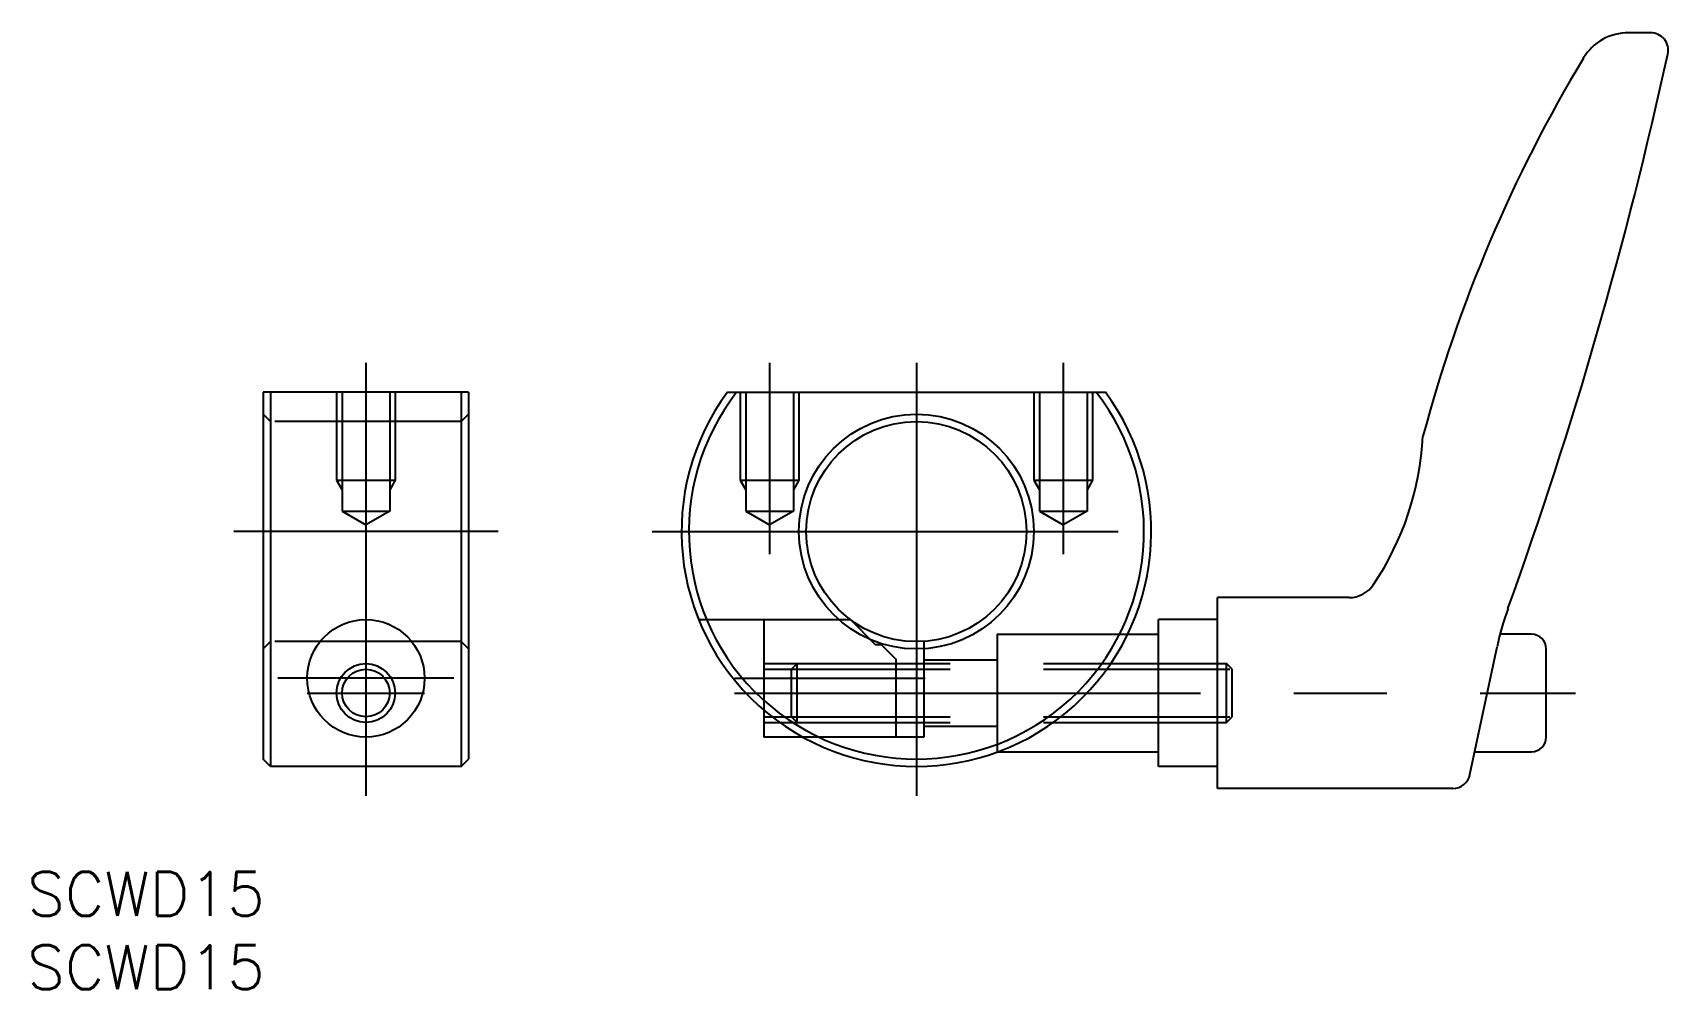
# Model space of a CAD drawing. Extents: x -60 to 51, y -31 to 34.
import ezdxf

# ---------------------------------------------------------------- set-up
doc = ezdxf.new("R2010")
doc.units = 0
doc.linetypes.add('CENTER', pattern=[50.8, 31.75, -6.35, 6.35, -6.35])
doc.linetypes.add('DASHED', pattern=[19.05, 12.7, -6.35])
doc.layers.get('0').update_dxf_attribs({"linetype": 'CONTINUOUS'})
doc.layers.add('CENTER', color=1, linetype='CENTER')
doc.styles.get("Standard").update_dxf_attribs({"font": 'txt.shx', "height": 3, "bigfont": 'bigfont.shx'})

msp = doc.modelspace()

# ---------------------------------------------------------------- linework, layer by layer
at = {"color": 7, "linetype": 'CONTINUOUS'}
for p, q in [((50.01, 34), (48.51, 34)), ((-44.5, 9.5), (-44.5, -15.5)), ((-30.5, 9.5), (-44.5, 9.5)), ((-44, 9.5), (-44, -16)), ((-31, 9.5), (-31, -16)), ((-30.5, 9.5), (-30.5, -15.5)), ((-12.87, 9.5), (12.87, 9.5)), ((20.5, -17.5), (20.5, -4.5)), ((29.47, -4.5), (20.5, -4.5)), ((16.5, -16), (16.5, -6)), ((20.5, -6), (16.5, -6)), ((14.39, -7), (16.5, -7)), ((41.9, -7), (39.75, -7)), ((37.7, -16.55), (39.55, -7.86)), ((42.9, -14), (42.9, -8)), ((-10.4, -12.16), (-10.4, -14)), ((-7.75, -14), (-10.4, -14)), ((-44, -16), (-44.5, -15.5)), ((-31, -16), (-30.5, -15.5)), ((5.57, -15), (16.5, -15)), ((38.03, -15), (41.9, -15)), ((-31, -16), (-44, -16)), ((20.5, -16), (16.5, -16)), ((36.53, -17.5), (20.5, -17.5))]:
    msp.add_line(p, q, dxfattribs=at)
at = {"color": 3, "linetype": 'DASHED'}
for p, q in [((-39.5, 9.5), (-39.5, 3.5)), ((-39.12, 9.5), (-39.12, 1.4)), ((-35.88, 9.5), (-35.88, 1.4)), ((-35.5, 9.5), (-35.5, 3.5)), ((-12, 9.5), (-12, 3.5)), ((-11.62, 9.5), (-11.62, 1.4)), ((-8.38, 9.5), (-8.38, 1.4)), ((-8, 9.5), (-8, 3.5)), ((8, 9.5), (8, 3.5)), ((8.38, 9.5), (8.38, 1.4)), ((11.62, 9.5), (11.62, 1.4)), ((12, 9.5), (12, 3.5)), ((-44, 7.5), (-44.5, 8)), ((-31, 7.5), (-30.5, 8)), ((-31, 7.5), (-44, 7.5)), ((-39.5, 3.5), (-35.5, 3.5)), ((-39.5, 3.5), (-39.12, 2.84)), ((-35.5, 3.5), (-35.88, 2.84)), ((-12, 3.5), (-8, 3.5)), ((-12, 3.5), (-11.62, 2.84)), ((-8, 3.5), (-8.38, 2.84)), ((8, 3.5), (12, 3.5)), ((8, 3.5), (8.38, 2.84)), ((12, 3.5), (11.62, 2.84)), ((-39.12, 1.4), (-37.5, 0.46)), ((-39.12, 1.4), (-35.88, 1.4)), ((-35.88, 1.4), (-37.5, 0.46)), ((-11.62, 1.4), (-10, 0.46)), ((-11.62, 1.4), (-8.38, 1.4)), ((-8.38, 1.4), (-10, 0.46)), ((8.38, 1.4), (10, 0.46)), ((8.38, 1.4), (11.62, 1.4)), ((11.62, 1.4), (10, 0.46)), ((-14.83, -6), (-4.5, -6)), ((-10.4, -6), (-10.4, -12.16)), ((-4.5, -6), (-2.8, -7.7)), ((-44, -7.5), (-44.5, -8)), ((-31, -7.5), (-44, -7.5)), ((-31, -7.5), (-30.5, -8)), ((-2.8, -7.7), (-2.4, -7.7)), ((-2.4, -7.7), (-1.4, -8.7)), ((0.5, -7.48), (0.5, -14)), ((5.5, -7), (14.39, -7)), ((5.5, -7), (5.5, -15)), ((-1.4, -8.7), (-1.4, -14)), ((0.5, -8.75), (5.5, -8.75)), ((-10.4, -9), (21.12, -9)), ((-10.4, -9.38), (21.5, -9.38)), ((-8.5, -9.38), (-8.12, -9)), ((-8.5, -12.62), (-8.5, -9.38)), ((-8.12, -13), (-8.12, -9)), ((21.5, -9.38), (21.12, -9)), ((21.12, -13), (21.12, -9)), ((21.5, -12.62), (21.5, -9.38)), ((-10.4, -12.62), (21.5, -12.62)), ((-10.4, -13), (21.12, -13)), ((-8.12, -13), (-8.5, -12.62)), ((0.5, -13.25), (5.5, -13.25)), ((21.12, -13), (21.5, -12.62)), ((0.5, -14), (-7.75, -14)), ((5.5, -15), (5.57, -15))]:
    msp.add_line(p, q, dxfattribs=at)
at = {"color": 7, "linetype": 'CONTINUOUS'}
for centre, radius in [((0, 0), 8), ((0, 0), 7.5), ((-37.5, -10), 4), ((-37.5, -11), 1.62)]:
    msp.add_circle(centre, radius, dxfattribs=at)
at = {"color": 3, "linetype": 'CONTINUOUS'}
msp.add_circle((-37.5, -11), 2, dxfattribs=at)
at = {"color": 7, "linetype": 'CONTINUOUS'}
for centre, radius, start, end in [((48.51, 30.4), 3.6, 90, 148.9708), ((50.01, 32.8), 1.2, 347.6798, 90), ((-241.91, 96.56), 300, 340.1658, 347.6798), ((131.12, -19.29), 100, 148.9708, 165.0534), ((0, 0), 16, 143.5764, 36.4236), ((0, 0), 15.5, 142.2003, 37.7997), ((14.53, 7.54), 20, 326.1142, 357.0316), ((29.47, -2.5), 2, 270, 326.1142), ((59.11, -12.02), 20, 160.1658, 168), ((41.9, -8), 1, 0, 90), ((41.9, -14), 1, 270, 0), ((36.53, -16.3), 1.2, 270, 348)]:
    msp.add_arc(centre, radius, start, end, dxfattribs=at)
at = {"layer": 'CENTER', "color": 1, "linetype": 'CENTER'}
for p, q in [((-37.5, 11.5), (-37.5, -18)), ((-10, 11.5), (-10, -1.54)), ((0, 11.5), (0, -18)), ((10, 11.5), (10, -1.54)), ((-18, 0), (18, 0)), ((-28.5, 0), (-46.5, 0)), ((-31.5, -10), (-43.5, -10)), ((-12.4, -10), (0.6, -10)), ((-41.5, -11), (-33.5, -11)), ((-12.4, -11), (44.9, -11))]:
    msp.add_line(p, q, dxfattribs=at)

# ---------------------------------------------------------------- texts
at = {"color": 7, "linetype": 'CONTINUOUS'}
for p in [(-60.58, -26.19), (-60.58, -31.19)]:
    msp.add_text('SCWD15', height=3, dxfattribs=at).set_placement(p)

doc.saveas('drawing.dxf')
